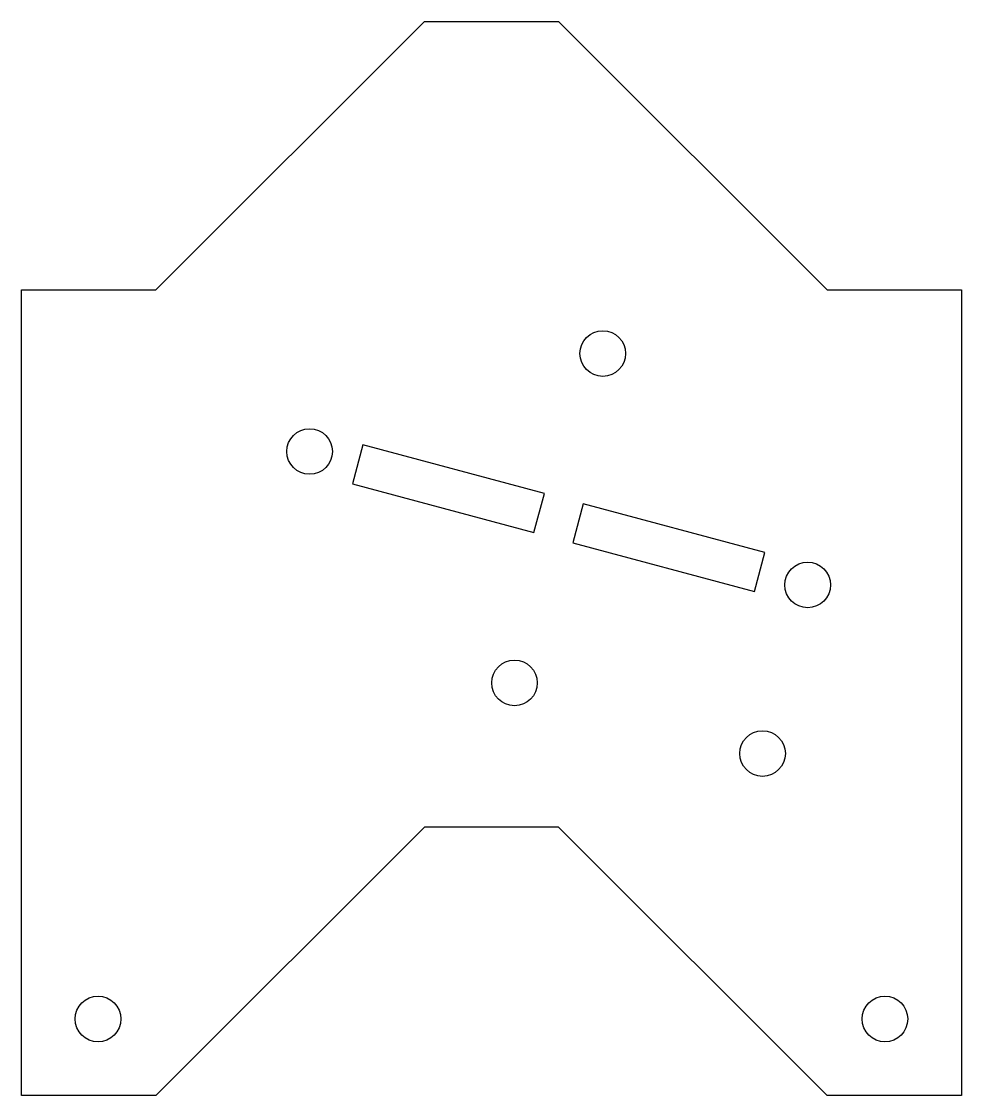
# Model space of a CAD drawing. Header units: millimetres. Extents: x -76.4 to -6.4, y 0.6 to 80.6.
import ezdxf

# ---------------------------------------------------------------- set-up
doc = ezdxf.new("R2010")
doc.units = ezdxf.units.MM
doc.layers.get('0').update_dxf_attribs({"linetype": 'CONTINUOUS'})

msp = doc.modelspace()

# ---------------------------------------------------------------- linework, layer by layer
for points in [[(-76.397, 0.645), (-76.397, 60.645), (-66.397, 60.645), (-46.397, 80.645), (-36.397, 80.645), (-16.397, 60.645), (-6.397, 60.645), (-6.397, 0.645), (-16.397, 0.645), (-36.397, 20.645), (-46.397, 20.645), (-66.397, 0.645)], [(-38.234, 42.585), (-37.457, 45.482), (-50.98, 49.106), (-51.757, 46.208)], [(-21.813, 38.185), (-21.037, 41.083), (-34.56, 44.706), (-35.336, 41.808)]]:
    msp.add_lwpolyline(points, close=True)
for centre in [(-33.11, 55.913), (-54.942, 48.615), (-17.851, 38.676), (-39.684, 31.378), (-21.216, 26.119), (-70.697, 6.345), (-12.097, 6.345)]:
    msp.add_circle(centre, 1.7)

doc.saveas('drawing.dxf')
